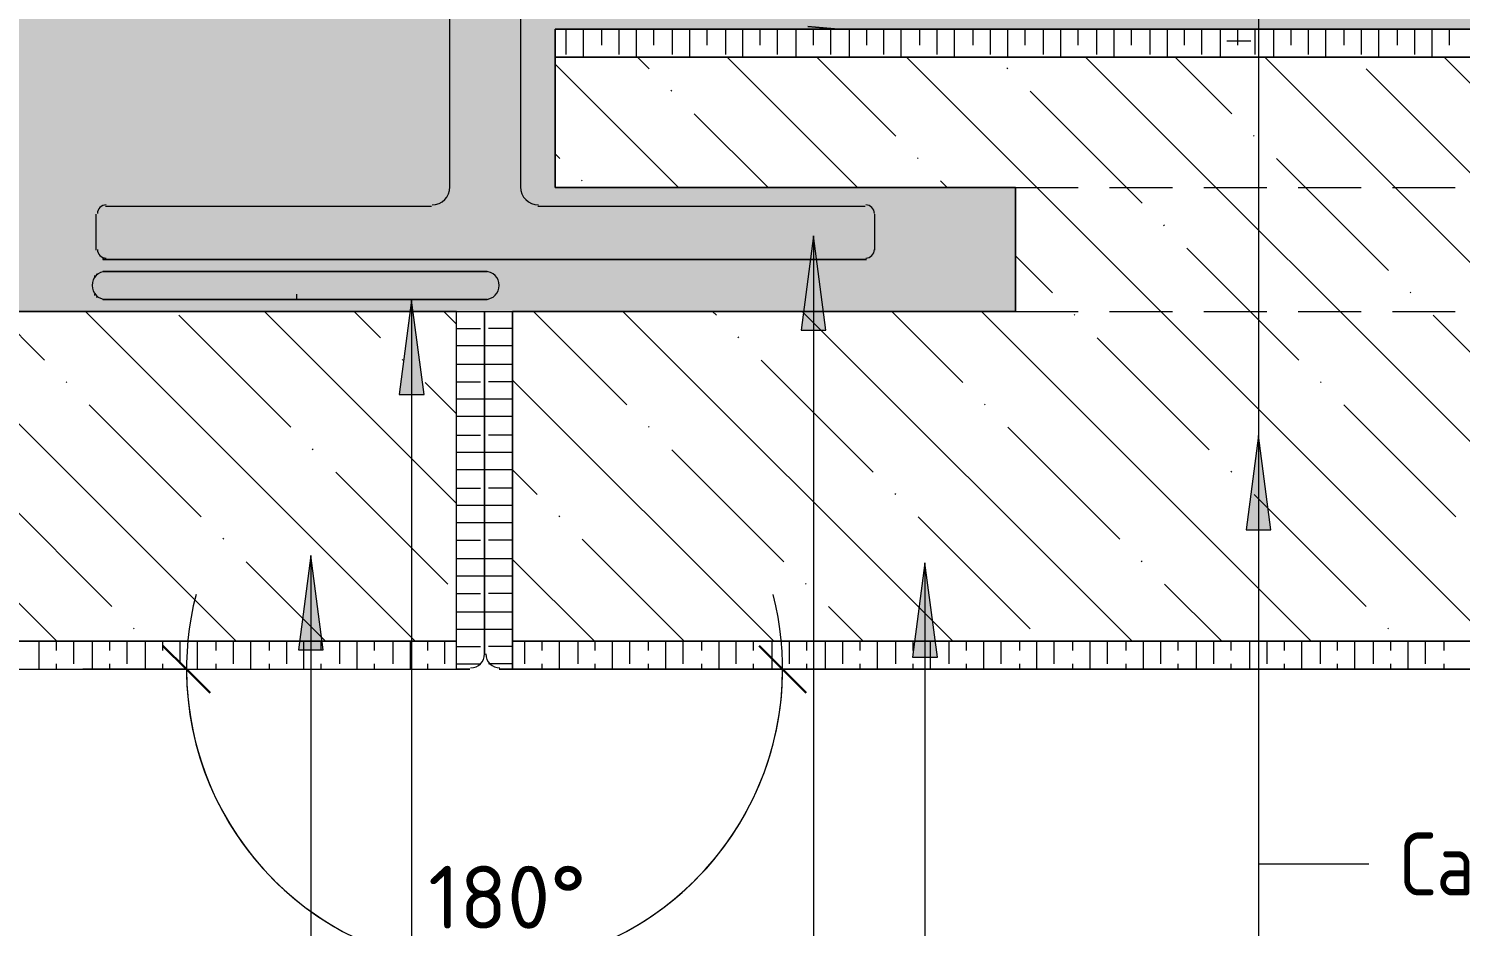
# Model space of a CAD drawing. Header units: millimetres. Extents: x 2518 to 53621, y 2061 to 18648.
# Drawn here: x 48894 to 51172, y 14567 to 15995 of the extents above; entities that cross this region are included whole.
import ezdxf

# ---------------------------------------------------------------- set-up
doc = ezdxf.new("R2010")
doc.units = ezdxf.units.MM
doc.linetypes.add('ADSK_Штрих_ш2 п1', pattern=[150, 100, -50])
for name, color, linetype, lineweight in [('A-ANNO-DIMS', 7, 'Continuous', 9), ('A-ANNO-DIMS-50', 7, 'Continuous', 9), ('A-DETL', 7, 'Continuous', 9), ('A-DETL-5', 7, 'ADSK_Штрих_ш2 п1', 9), ('A-DETL-6', 7, 'Continuous', 5), ('A-DETL-GENF', 7, 'Continuous', 9), ('G-ANNO-TEXT', 7, 'Continuous', 9)]:
    doc.layers.add(name, color=color, linetype=linetype, lineweight=lineweight)
doc.layers.add('A-DETL-GENF-12', color=7, linetype='Continuous', lineweight=9, true_color=0xeeeeee)
doc.styles.add('GOST Common_10', font='GOST_Common.ttf', dxfattribs={"width": 0.9, "height": 100})
doc.styles.add('ISOCPEUR_1', font='isocpeur.ttf', dxfattribs={"height": 100})
doc.dimstyles.new('ISO-2_0_1_0K__СРЕДНИЙ_2', dxfattribs={"dimscale": 304.8, "dimtxt": 99.598118, "dimasz": 0.246063, "dimexe": 0.393701, "dimexo": 0.246063, "dimgap": 0.164042, "dimtad": 1, "dimdec": 3, "dimrnd": 0.001, "dimdsep": 46, "dimtxsty": 'ISOCPEUR_1', "dimblk1": 'OBLIQUE', "dimblk2": 'OBLIQUE', "dimsah": 1, "dimcen": 0.09, "dimdle": 0.393701, "dimadec": 0, "dimazin": 0, "dimtfac": 1, "dimtdec": 4, "dimtix": 1, "dimtmove": 2, "dimatfit": 3, "dimfxl": 1, "dimtvp": 1, "dimtolj": 1, "dimtzin": 0, "dimarcsym": 2})
pattern_1 = [(135, (24327.63, 0), (-142.5619, -142.5619), []), (135, (24470.2, 0), (-142.5619, -142.5619), [252.016, -50.403, 1.676, -48.727])]

# ---------------------------------------------------------------- blocks, each defined once
blk = doc.blocks.new('DIMBLOCK47-Узел 10')
at = {"layer": 'A-ANNO-DIMS-50', "lineweight": 30}
for p, q in [((49145.7, 14976.3), (49108.2, 15013.8)), ((50094.1, 14976.3), (50056.6, 15013.8)), ((49145.7, 14976.3), (49183.2, 14938.8)), ((50094.1, 14976.3), (50131.6, 14938.8))]:
    blk.add_line(p, q, dxfattribs=at)
at = {"layer": 'A-ANNO-DIMS-50'}
for p, q in [((49145.7, 14976.3), (48980.7, 14976.3)), ((49145.7, 14976.3), (49145.7, 14976.3)), ((49145.7, 14976.3), (49265.7, 14976.3)), ((50094.1, 14976.3), (49974.1, 14976.3)), ((50094.1, 14976.3), (50259.1, 14976.3))]:
    blk.add_line(p, q, dxfattribs=at)
for start, end in [(165.5014, 14.4986), (180, 360)]:
    blk.add_arc((49619.9, 14976.3), 474.2, start, end, dxfattribs=at)
at = {"layer": 'A-ANNO-DIMS-50', "color": 0, "insert": (49530.2, 14663.6), "char_height": 100, "width": 301.093, "attachment_point": 1, "line_spacing_factor": 1.149209, "style": 'ISOCPEUR_1'}
blk.add_mtext('180°', dxfattribs=at)
blk = doc.blocks.new('_Oblique')
at = {"color": 0, "linetype": 'ByBlock', "lineweight": -2}
blk.add_line((-0.5, -0.5), (0.5, 0.5), dxfattribs=at)

msp = doc.modelspace()

# ---------------------------------------------------------------- hatches: boundary and pattern name
at = {"layer": 'A-DETL-GENF'}
h = msp.add_hatch(dxfattribs=at)
h.set_pattern_fill('FP_11', color=256, style=0, pattern_type=2)
h.set_pattern_definition(pattern_1)
h.paths.add_polyline_path([(49575.4241, 15020.7321), (49575.4241, 15545.6654), (48770.0325, 15545.6654), (48770.0325, 15949.9487), (46762.3741, 15949.9487), (46762.3741, 15020.7321), (48775.3241, 15020.7321)])
h = msp.add_hatch(dxfattribs=at)
h.set_pattern_fill('FP_11', color=256, style=0, pattern_type=2)
h.set_pattern_definition(pattern_1)
h.paths.add_polyline_path([(49732.0575, 15020.7321), (52477.3741, 15020.7321), (52477.3741, 15949.9487), (49732.0575, 15949.9487), (49732.0575, 15742.5154), (50464.4241, 15742.5154), (50464.4241, 15545.6654), (49664.3241, 15545.6654), (49664.3241, 15020.7321)])
msp.add_hatch(color=256, dxfattribs=at).paths.add_polyline_path([(49012.3908, 15628.2154), (49014.5075, 15628.2154), (49012.3908, 15630.3321)])
at = {"layer": 'A-DETL-GENF-12'}
h = msp.add_hatch(color=256, dxfattribs=at)
h.paths.add_polyline_path([(49732.0575, 15545.6654), (50464.4241, 15545.6654), (50464.4241, 15742.5154), (49732.0575, 15742.5154), (49732.0575, 15994.3987), (52477.3741, 15994.3987), (52477.3741, 16275.9154), (46762.3741, 16275.9154), (46762.3741, 15994.3987), (48770.0325, 15994.3987), (48770.0325, 15545.6654), (49664.3241, 15545.6654)])
h.paths.add_polyline_path([(49014.5075, 15628.2154), (49012.3908, 15628.2154), (49012.3908, 15630.3321)])
at = {"layer": 'G-ANNO-TEXT'}
for points in [[(50143.3554, 15665.796), (50123.6075, 15515.796), (50163.1033, 15515.796)], [(49503.8306, 15563.2912), (49484.0828, 15413.2912), (49523.5785, 15413.2912)], [(50851.1841, 15347.9919), (50831.4362, 15197.9919), (50870.9319, 15197.9919)], [(49343.4309, 15157.1221), (49323.683, 15007.1221), (49363.1788, 15007.1221)], [(50320.6033, 15145.5653), (50300.8554, 14995.5653), (50340.3511, 14995.5653)]]:
    msp.add_hatch(color=256, dxfattribs=at).paths.add_polyline_path(points)

# ---------------------------------------------------------------- linework, layer by layer
at = {"layer": 'A-DETL'}
for p, q in [((49732.0575, 15949.9487), (49732.0575, 15994.3987)), ((49732.0575, 15994.3987), (52477.3741, 15994.3987)), ((49732.0575, 15742.5154), (49732.0575, 15949.9487)), ((52477.3741, 15949.9487), (49732.0575, 15949.9487)), ((49732.0575, 15949.9487), (49732.0575, 15742.5154)), ((50464.4241, 15742.5154), (49732.0575, 15742.5154)), ((49732.0575, 15742.5154), (50464.4241, 15742.5154)), ((50464.4241, 15545.6654), (50464.4241, 15742.5154)), ((50464.4241, 15742.5154), (50464.4241, 15545.6654)), ((49014.5075, 15628.2154), (49012.3908, 15630.3321)), ((49012.3908, 15630.3321), (49012.3908, 15628.2154)), ((49012.3908, 15628.2154), (49014.5075, 15628.2154)), ((48770.0325, 15545.6654), (49575.4241, 15545.6654)), ((49575.4241, 15545.6654), (48775.3241, 15545.6654)), ((49575.4241, 15545.6654), (49664.3241, 15545.6654)), ((49575.4241, 15020.7321), (49575.4241, 15545.6654)), ((49664.3241, 15545.6654), (50464.4241, 15545.6654)), ((50464.4241, 15545.6654), (49664.3241, 15545.6654)), ((49664.3241, 15545.6654), (49664.3241, 15020.7321)), ((46762.3741, 15020.7321), (49575.4241, 15020.7321)), ((49664.3241, 15020.7321), (52477.3741, 15020.7321))]:
    msp.add_line(p, q, dxfattribs=at)
at = {"layer": 'A-DETL-5'}
for p, q in [((50464.4241, 15742.5154), (52477.3741, 15742.5154)), ((50464.4241, 15545.6654), (52477.3741, 15545.6654))]:
    msp.add_line(p, q, dxfattribs=at)
at = {"layer": 'A-DETL-6'}
for p, q in [((49564.8408, 15742.5154), (49564.8408, 16163.7321)), ((49677.0241, 16163.7321), (49677.0241, 15742.5154)), ((52477.3741, 15994.3987), (49732.0575, 15994.3987)), ((49732.0575, 15994.3987), (49732.0575, 15949.9487)), ((49732.0575, 15742.5154), (49732.0575, 15994.3987)), ((49732.0575, 15994.3987), (52477.3741, 15994.3987)), ((49748.9908, 15994.3987), (49748.9908, 15954.1821)), ((49776.5075, 15994.3987), (49776.5075, 15949.9487)), ((49806.1408, 15994.3987), (49806.1408, 15968.9987)), ((49833.6575, 15994.3987), (49833.6575, 15954.1821)), ((49861.1741, 15994.3987), (49861.1741, 15949.9487)), ((49888.6908, 15994.3987), (49888.6908, 15968.9987)), ((49918.3241, 15994.3987), (49918.3241, 15954.1821)), ((49945.8408, 15994.3987), (49945.8408, 15949.9487)), ((49973.3575, 15994.3987), (49973.3575, 15968.9987)), ((50002.9908, 15994.3987), (50002.9908, 15954.1821)), ((50030.5075, 15994.3987), (50030.5075, 15949.9487)), ((50058.0241, 15994.3987), (50058.0241, 15968.9987)), ((50085.5408, 15994.3987), (50085.5408, 15954.1821)), ((50115.1741, 15994.3987), (50115.1741, 15949.9487)), ((50134.2241, 15998.6321), (50182.9075, 15994.3987)), ((50182.9075, 15994.3987), (50134.2241, 15998.6321)), ((50142.6908, 15994.3987), (50142.6908, 15968.9987)), ((50170.2075, 15994.3987), (50170.2075, 15954.1821)), ((50199.8408, 15994.3987), (50199.8408, 15949.9487)), ((50227.3575, 15994.3987), (50227.3575, 15968.9987)), ((50254.8741, 15994.3987), (50254.8741, 15954.1821)), ((50282.3908, 15994.3987), (50282.3908, 15949.9487)), ((50312.0241, 15994.3987), (50312.0241, 15968.9987)), ((50339.5408, 15994.3987), (50339.5408, 15954.1821)), ((50367.0575, 15994.3987), (50367.0575, 15949.9487)), ((50396.6908, 15994.3987), (50396.6908, 15968.9987)), ((50424.2075, 15994.3987), (50424.2075, 15954.1821)), ((50451.7241, 15994.3987), (50451.7241, 15949.9487)), ((50479.2408, 15994.3987), (50479.2408, 15968.9987)), ((50508.8741, 15994.3987), (50508.8741, 15954.1821)), ((50536.3908, 15994.3987), (50536.3908, 15949.9487)), ((50563.9075, 15994.3987), (50563.9075, 15968.9987)), ((50593.5408, 15994.3987), (50593.5408, 15954.1821)), ((50621.0575, 15994.3987), (50621.0575, 15949.9487)), ((50648.5741, 15994.3987), (50648.5741, 15968.9987)), ((50678.2075, 15994.3987), (50678.2075, 15954.1821)), ((50705.7241, 15994.3987), (50705.7241, 15949.9487)), ((50733.2408, 15994.3987), (50733.2408, 15968.9987)), ((50760.7575, 15994.3987), (50760.7575, 15954.1821)), ((50790.3908, 15994.3987), (50790.3908, 15949.9487)), ((50817.9075, 15994.3987), (50817.9075, 15968.9987)), ((50845.4241, 15994.3987), (50845.4241, 15954.1821)), ((50875.0575, 15994.3987), (50875.0575, 15949.9487)), ((50902.5741, 15994.3987), (50902.5741, 15968.9987)), ((50930.0908, 15994.3987), (50930.0908, 15954.1821)), ((50957.6075, 15994.3987), (50957.6075, 15949.9487)), ((50987.2408, 15994.3987), (50987.2408, 15968.9987)), ((51014.7575, 15994.3987), (51014.7575, 15954.1821)), ((51042.2741, 15994.3987), (51042.2741, 15949.9487)), ((51071.9075, 15994.3987), (51071.9075, 15968.9987)), ((51099.4241, 15994.3987), (51099.4241, 15954.1821)), ((51126.9408, 15994.3987), (51126.9408, 15949.9487)), ((51154.4575, 15994.3987), (51154.4575, 15968.9987)), ((50839.0741, 15975.3487), (50800.9741, 15975.3487)), ((49732.0575, 15742.5154), (49732.0575, 15949.9487)), ((49732.0575, 15949.9487), (52477.3741, 15949.9487)), ((49732.0575, 15949.9487), (52477.3741, 15949.9487)), ((50464.4241, 15742.5154), (49732.0575, 15742.5154)), ((50464.4241, 15742.5154), (49732.0575, 15742.5154)), ((50464.4241, 15742.5154), (50464.4241, 15545.6654)), ((50464.4241, 15545.6654), (50464.4241, 15742.5154)), ((50464.4241, 15545.6654), (50464.4241, 15742.5154)), ((49001.8075, 15643.0321), (49001.8075, 15700.1821)), ((49016.6241, 15712.8821), (49535.2075, 15712.8821)), ((49704.5408, 15712.8821), (50225.2408, 15712.8821)), ((50240.0575, 15700.1821), (50240.0575, 15643.0321)), ((50227.3575, 15628.2154), (49012.3908, 15628.2154)), ((49012.3908, 15628.2154), (49014.5075, 15628.2154)), ((50225.2408, 15628.2154), (49014.5075, 15628.2154)), ((49014.5075, 15628.2154), (50227.3575, 15628.2154)), ((50225.2408, 15628.2154), (49014.5075, 15628.2154)), ((49014.5075, 15628.2154), (49016.6241, 15628.2154)), ((49014.5075, 15628.2154), (50227.3575, 15628.2154)), ((49325.6575, 15628.2154), (49016.6241, 15628.2154)), ((49016.6241, 15628.2154), (50225.2408, 15628.2154)), ((49353.1741, 15628.2154), (49325.6575, 15628.2154)), ((49886.5741, 15628.2154), (49353.1741, 15628.2154)), ((50225.2408, 15628.2154), (49916.2075, 15628.2154)), ((50227.3575, 15628.2154), (50225.2408, 15628.2154)), ((49001.8075, 15604.9321), (49003.9241, 15604.9321)), ((49624.1075, 15609.1654), (49012.3908, 15609.1654)), ((49012.3908, 15609.1654), (49016.6241, 15609.1654)), ((49016.6241, 15609.1654), (49624.1075, 15609.1654)), ((49016.6241, 15609.1654), (49619.8741, 15609.1654)), ((49619.8741, 15609.1654), (49016.6241, 15609.1654)), ((49016.6241, 15609.1654), (49624.1075, 15609.1654)), ((49624.1075, 15609.1654), (49619.8741, 15609.1654)), ((48999.6908, 15600.6987), (48999.6908, 15602.8154)), ((48999.6908, 15571.0654), (48999.6908, 15573.1821)), ((49001.8075, 15568.9487), (49003.9241, 15568.9487)), ((49624.1075, 15564.7154), (49012.3908, 15564.7154)), ((49012.3908, 15564.7154), (49619.8741, 15564.7154)), ((49012.3908, 15564.7154), (49619.8741, 15564.7154)), ((49016.6241, 15564.7154), (49012.3908, 15564.7154)), ((49619.8741, 15564.7154), (49016.6241, 15564.7154)), ((49619.8741, 15564.7154), (49016.6241, 15564.7154)), ((49321.4241, 15564.7154), (49321.4241, 15573.1821)), ((49619.8741, 15564.7154), (49624.1075, 15564.7154)), ((49575.4241, 15545.6654), (48775.3241, 15545.6654)), ((48775.3241, 15545.6654), (50464.4241, 15545.6654)), ((49575.4241, 15020.7321), (49575.4241, 15545.6654)), ((49575.4241, 14976.2821), (49575.4241, 15545.6654)), ((49575.4241, 15545.6654), (49619.8741, 15545.6654)), ((49619.8741, 15545.6654), (49619.8741, 14999.5654)), ((49619.8741, 14999.5654), (49619.8741, 15545.6654)), ((49619.8741, 15545.6654), (49619.8741, 14999.5654)), ((49619.8741, 14999.5654), (49619.8741, 15545.6654)), ((49619.8741, 15545.6654), (49664.3241, 15545.6654)), ((49664.3241, 15020.7321), (49664.3241, 15545.6654)), ((49664.3241, 15545.6654), (50464.4241, 15545.6654)), ((49664.3241, 15545.6654), (49664.3241, 14976.2821)), ((49575.4241, 15518.1487), (49613.5241, 15518.1487)), ((49664.3241, 15518.1487), (49626.2241, 15518.1487)), ((49619.8741, 15490.6321), (49575.4241, 15490.6321)), ((49664.3241, 15490.6321), (49619.8741, 15490.6321)), ((49619.8741, 15460.9987), (49575.4241, 15460.9987)), ((49664.3241, 15460.9987), (49619.8741, 15460.9987)), ((49575.4241, 15433.4821), (49613.5241, 15433.4821)), ((49664.3241, 15433.4821), (49626.2241, 15433.4821)), ((49619.8741, 15405.9654), (49575.4241, 15405.9654)), ((49664.3241, 15405.9654), (49619.8741, 15405.9654)), ((49619.8741, 15378.4487), (49575.4241, 15378.4487)), ((49664.3241, 15378.4487), (49619.8741, 15378.4487)), ((49575.4241, 15348.8154), (49613.5241, 15348.8154)), ((49664.3241, 15348.8154), (49626.2241, 15348.8154)), ((49619.8741, 15321.2987), (49575.4241, 15321.2987)), ((49664.3241, 15321.2987), (49619.8741, 15321.2987)), ((49619.8741, 15293.7821), (49575.4241, 15293.7821)), ((49664.3241, 15293.7821), (49619.8741, 15293.7821)), ((49575.4241, 15264.1487), (49613.5241, 15264.1487)), ((49664.3241, 15264.1487), (49626.2241, 15264.1487)), ((49619.8741, 15236.6321), (49575.4241, 15236.6321)), ((49664.3241, 15236.6321), (49619.8741, 15236.6321)), ((49619.8741, 15209.1154), (49575.4241, 15209.1154)), ((49664.3241, 15209.1154), (49619.8741, 15209.1154)), ((49575.4241, 15181.5987), (49613.5241, 15181.5987)), ((49664.3241, 15181.5987), (49626.2241, 15181.5987)), ((49619.8741, 15151.9654), (49575.4241, 15151.9654)), ((49664.3241, 15151.9654), (49619.8741, 15151.9654)), ((49619.8741, 15124.4487), (49575.4241, 15124.4487)), ((49664.3241, 15124.4487), (49619.8741, 15124.4487)), ((49575.4241, 15096.9321), (49613.5241, 15096.9321)), ((49664.3241, 15096.9321), (49626.2241, 15096.9321)), ((49619.8741, 15067.2987), (49575.4241, 15067.2987)), ((49664.3241, 15067.2987), (49619.8741, 15067.2987)), ((49619.8741, 15039.7821), (49575.4241, 15039.7821)), ((49664.3241, 15039.7821), (49619.8741, 15039.7821)), ((46762.3741, 15020.7321), (49575.4241, 15020.7321)), ((49575.4241, 15020.7321), (46762.3741, 15020.7321)), ((48910.7908, 15020.7321), (48910.7908, 14976.2821)), ((48938.3075, 15020.7321), (48938.3075, 15005.9154)), ((48965.8241, 15020.7321), (48965.8241, 14984.7487)), ((48995.4575, 15020.7321), (48995.4575, 14976.2821)), ((49022.9741, 15020.7321), (49022.9741, 15005.9154)), ((49050.4908, 15020.7321), (49050.4908, 14984.7487)), ((49080.1241, 15020.7321), (49080.1241, 14976.2821)), ((49107.6408, 15020.7321), (49107.6408, 15005.9154)), ((49135.1575, 15020.7321), (49135.1575, 14984.7487)), ((49162.6741, 15020.7321), (49162.6741, 14976.2821)), ((49192.3075, 15020.7321), (49192.3075, 15005.9154)), ((49219.8241, 15020.7321), (49219.8241, 14984.7487)), ((49247.3408, 15020.7321), (49247.3408, 14976.2821)), ((49276.9741, 15020.7321), (49276.9741, 15005.9154)), ((49304.4908, 15020.7321), (49304.4908, 14984.7487)), ((49332.0075, 15020.7321), (49332.0075, 14976.2821)), ((49359.5241, 15020.7321), (49359.5241, 15005.9154)), ((49389.1575, 15020.7321), (49389.1575, 14984.7487)), ((49416.6741, 15020.7321), (49416.6741, 14976.2821)), ((49444.1908, 15020.7321), (49444.1908, 15005.9154)), ((49473.8241, 15020.7321), (49473.8241, 14984.7487)), ((49501.3408, 15020.7321), (49501.3408, 14976.2821)), ((49528.8575, 15020.7321), (49528.8575, 15005.9154)), ((49556.3741, 15020.7321), (49556.3741, 14984.7487)), ((49575.4241, 14976.2821), (49575.4241, 15020.7321)), ((49575.4241, 15012.2654), (49613.5241, 15012.2654)), ((49664.3241, 15012.2654), (49626.2241, 15012.2654)), ((52477.3741, 15020.7321), (49664.3241, 15020.7321)), ((49664.3241, 15020.7321), (52477.3741, 15020.7321)), ((49664.3241, 14976.2821), (49664.3241, 15020.7321)), ((49683.3741, 15020.7321), (49683.3741, 14984.7487)), ((49710.8908, 15020.7321), (49710.8908, 15005.9154)), ((49738.4075, 15020.7321), (49738.4075, 14976.2821)), ((49768.0408, 15020.7321), (49768.0408, 14984.7487)), ((49795.5575, 15020.7321), (49795.5575, 15005.9154)), ((49823.0741, 15020.7321), (49823.0741, 14976.2821)), ((49850.5908, 15020.7321), (49850.5908, 14984.7487)), ((49880.2241, 15020.7321), (49880.2241, 15005.9154)), ((49907.7408, 15020.7321), (49907.7408, 14976.2821)), ((49935.2575, 15020.7321), (49935.2575, 14984.7487)), ((49964.8908, 15020.7321), (49964.8908, 15005.9154)), ((49992.4075, 15020.7321), (49992.4075, 14976.2821)), ((50019.9241, 15020.7321), (50019.9241, 14984.7487)), ((50047.4408, 15020.7321), (50047.4408, 15005.9154)), ((50077.0741, 15020.7321), (50077.0741, 14976.2821)), ((50104.5908, 15020.7321), (50104.5908, 14984.7487)), ((50132.1075, 15020.7321), (50132.1075, 15005.9154)), ((50161.7408, 15020.7321), (50161.7408, 14976.2821)), ((50189.2575, 15020.7321), (50189.2575, 14984.7487)), ((50216.7741, 15020.7321), (50216.7741, 15005.9154)), ((50244.2908, 15020.7321), (50244.2908, 14976.2821)), ((50273.9241, 15020.7321), (50273.9241, 14984.7487)), ((50301.4408, 15020.7321), (50301.4408, 15005.9154)), ((50328.9575, 15020.7321), (50328.9575, 14976.2821)), ((50358.5908, 15020.7321), (50358.5908, 14984.7487)), ((50386.1075, 15020.7321), (50386.1075, 15005.9154)), ((50413.6241, 15020.7321), (50413.6241, 14976.2821)), ((50441.1408, 15020.7321), (50441.1408, 14984.7487)), ((50470.7741, 15020.7321), (50470.7741, 15005.9154)), ((50498.2908, 15020.7321), (50498.2908, 14976.2821)), ((50525.8075, 15020.7321), (50525.8075, 14984.7487)), ((50555.4408, 15020.7321), (50555.4408, 15005.9154)), ((50582.9575, 15020.7321), (50582.9575, 14976.2821)), ((50610.4741, 15020.7321), (50610.4741, 14984.7487)), ((50640.1075, 15020.7321), (50640.1075, 15005.9154)), ((50667.6241, 15020.7321), (50667.6241, 14976.2821)), ((50695.1408, 15020.7321), (50695.1408, 14984.7487)), ((50722.6575, 15020.7321), (50722.6575, 15005.9154)), ((50752.2908, 15020.7321), (50752.2908, 14976.2821)), ((50779.8075, 15020.7321), (50779.8075, 14984.7487)), ((50807.3241, 15020.7321), (50807.3241, 15005.9154)), ((50836.9575, 15020.7321), (50836.9575, 14976.2821)), ((50864.4741, 15020.7321), (50864.4741, 14984.7487)), ((50891.9908, 15020.7321), (50891.9908, 15005.9154)), ((50919.5075, 15020.7321), (50919.5075, 14976.2821)), ((50949.1408, 15020.7321), (50949.1408, 14984.7487)), ((50976.6575, 15020.7321), (50976.6575, 15005.9154)), ((51004.1741, 15020.7321), (51004.1741, 14976.2821)), ((51033.8075, 15020.7321), (51033.8075, 14984.7487)), ((51061.3241, 15020.7321), (51061.3241, 15005.9154)), ((51088.8408, 15020.7321), (51088.8408, 14976.2821)), ((51116.3575, 15020.7321), (51116.3575, 14984.7487)), ((51145.9908, 15020.7321), (51145.9908, 15005.9154)), ((46762.3741, 14976.2821), (49575.4241, 14976.2821)), ((46762.3741, 14976.2821), (49575.4241, 14976.2821)), ((48938.3075, 14984.7487), (48938.3075, 14976.2821)), ((49022.9741, 14984.7487), (49022.9741, 14976.2821)), ((49107.6408, 14984.7487), (49107.6408, 14976.2821)), ((49192.3075, 14984.7487), (49192.3075, 14976.2821)), ((49276.9741, 14984.7487), (49276.9741, 14976.2821)), ((49359.5241, 14984.7487), (49359.5241, 14976.2821)), ((49444.1908, 14984.7487), (49444.1908, 14976.2821)), ((49528.8575, 14984.7487), (49528.8575, 14976.2821)), ((49575.4241, 14984.7487), (49613.5241, 14984.7487)), ((49575.4241, 14976.2821), (49596.5908, 14976.2821)), ((49596.5908, 14976.2821), (49575.4241, 14976.2821)), ((49664.3241, 14984.7487), (49626.2241, 14984.7487)), ((49664.3241, 14976.2821), (49643.1575, 14976.2821)), ((49643.1575, 14976.2821), (49664.3241, 14976.2821)), ((52477.3741, 14976.2821), (49664.3241, 14976.2821)), ((49664.3241, 14976.2821), (52477.3741, 14976.2821)), ((49710.8908, 14984.7487), (49710.8908, 14976.2821)), ((49795.5575, 14984.7487), (49795.5575, 14976.2821)), ((49880.2241, 14984.7487), (49880.2241, 14976.2821)), ((49964.8908, 14984.7487), (49964.8908, 14976.2821)), ((50047.4408, 14984.7487), (50047.4408, 14976.2821)), ((50132.1075, 14984.7487), (50132.1075, 14976.2821)), ((50216.7741, 14984.7487), (50216.7741, 14976.2821)), ((50301.4408, 14984.7487), (50301.4408, 14976.2821)), ((50386.1075, 14984.7487), (50386.1075, 14976.2821)), ((50470.7741, 14984.7487), (50470.7741, 14976.2821)), ((50555.4408, 14984.7487), (50555.4408, 14976.2821)), ((50640.1075, 14984.7487), (50640.1075, 14976.2821)), ((50722.6575, 14984.7487), (50722.6575, 14976.2821)), ((50807.3241, 14984.7487), (50807.3241, 14976.2821)), ((50891.9908, 14984.7487), (50891.9908, 14976.2821)), ((50976.6575, 14984.7487), (50976.6575, 14976.2821)), ((51061.3241, 14984.7487), (51061.3241, 14976.2821)), ((51145.9908, 14984.7487), (51145.9908, 14976.2821))]:
    msp.add_line(p, q, dxfattribs=at)
for centre, radius, start, end in [((49536.2658, 15743.5737), 28.575, 270, 360), ((49705.5991, 15743.5737), 28.575, 180, 270), ((49017.6825, 15701.2404), 13.7583, 90, 180), ((50226.2991, 15701.2404), 13.7583, 0, 90), ((49017.6825, 15644.0904), 13.7583, 180, 270), ((50226.2991, 15644.0904), 13.7583, 270, 0), ((49017.6825, 15586.9404), 22.225, 90, 180), ((49620.9325, 15586.9404), 22.225, 0, 90), ((49017.6825, 15586.9404), 22.225, 180, 270), ((49620.9325, 15586.9404), 22.225, 270, 360), ((49597.6491, 15000.6237), 22.225, 270, 0), ((49597.6491, 15000.6237), 22.225, 270, 0), ((49644.2158, 15000.6237), 22.225, 180, 270), ((49644.2158, 15000.6237), 22.225, 180, 270)]:
    msp.add_arc(centre, radius, start, end, dxfattribs=at)
at = {"layer": 'G-ANNO-TEXT'}
for p, q in [((50851.1841, 16147.9919), (50851.1841, 14666.5186)), ((50143.3554, 15665.796), (50123.6075, 15515.796)), ((50163.1033, 15515.796), (50143.3554, 15665.796)), ((50143.3554, 15665.796), (50143.3554, 12960.7783)), ((49503.8306, 15563.2912), (49484.0828, 15413.2912)), ((49523.5785, 15413.2912), (49503.8306, 15563.2912)), ((49503.8306, 15563.2912), (49503.8306, 13790.3605)), ((50123.6075, 15515.796), (50163.1033, 15515.796)), ((49484.0828, 15413.2912), (49523.5785, 15413.2912)), ((50851.1841, 15347.9919), (50831.4362, 15197.9919)), ((50870.9319, 15197.9919), (50851.1841, 15347.9919)), ((50851.1841, 15347.9919), (50851.1841, 13866.5186)), ((50831.4362, 15197.9919), (50870.9319, 15197.9919)), ((49343.4309, 15157.1221), (49323.683, 15007.1221)), ((49363.1788, 15007.1221), (49343.4309, 15157.1221)), ((49343.4309, 15157.1221), (49343.4309, 13956.147)), ((50320.6033, 15145.5653), (50300.8554, 14995.5653)), ((50340.3511, 14995.5653), (50320.6033, 15145.5653)), ((50320.6033, 15145.5653), (50320.6033, 13956.147)), ((49323.683, 15007.1221), (49363.1788, 15007.1221)), ((50300.8554, 14995.5653), (50340.3511, 14995.5653)), ((50851.1841, 14666.5186), (51026.7711, 14666.5186))]:
    msp.add_line(p, q, dxfattribs=at)

# ---------------------------------------------------------------- texts
at = {"layer": 'G-ANNO-TEXT', "insert": (51076.7711, 14716.5186), "char_height": 100, "width": 569.999813, "attachment_point": 1, "style": 'GOST Common_10'}
msp.add_mtext('Саморез', dxfattribs=at)

# ---------------------------------------------------------------- dimensions: what is measured, and where the dimension line sits
at = {"layer": 'A-ANNO-DIMS'}
dim = msp.add_angular_dim_3p(base=(49382.7647, 14565.5965), center=(49619.8741, 14976.2821), p1=(48905.6553, 14976.2821), p2=(50334.093, 14976.2821), dimstyle='ISO-2_0_1_0K__СРЕДНИЙ_2', override={"dimpost": '<>', "dimfxl": 1428.43761}, dxfattribs=at)
dim.commit()
dim.dimension.update_dxf_attribs({"geometry": 'DIMBLOCK47-Узел 10', "text_midpoint": (49680.7737, 14596.9334), "dimtype": 165})

doc.saveas('drawing.dxf')
